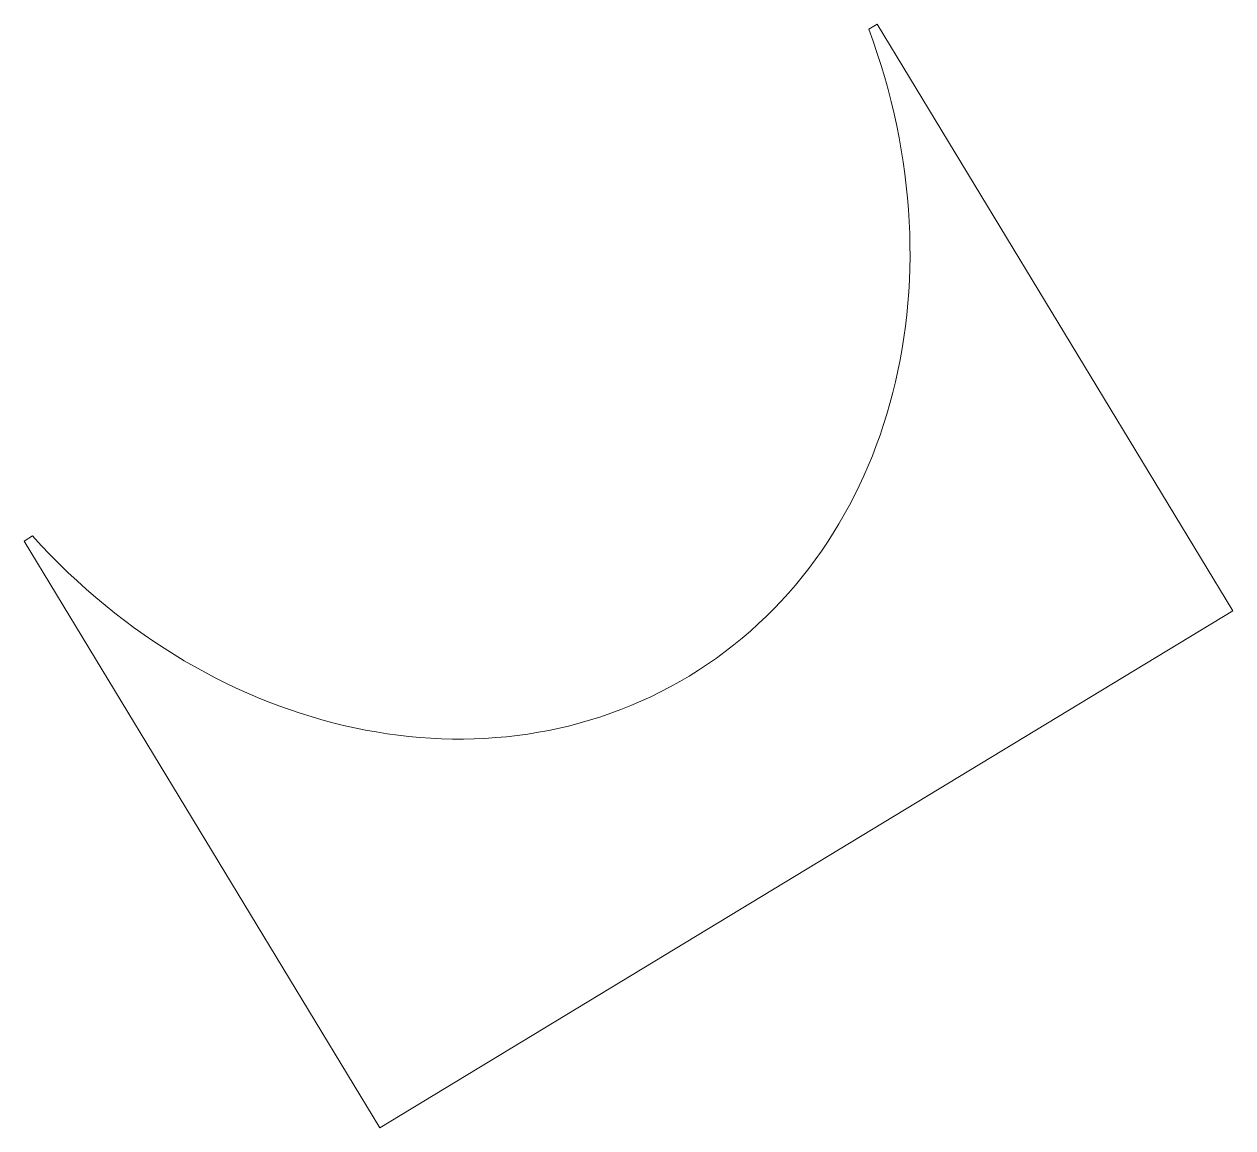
# Model space of a CAD drawing. Header units: millimetres. Extents: x -1055 to -808, y 1424 to 1650.
import ezdxf

# ---------------------------------------------------------------- set-up
doc = ezdxf.new("R2010")
doc.units = ezdxf.units.MM

msp = doc.modelspace()

# ---------------------------------------------------------------- linework, layer by layer
at = {"color": 7, "linetype": 'Continuous', "lineweight": 15}
for p, q in [((-882.01, 1648.5), (-880.3, 1649.54)), ((-807.56, 1529.51), (-880.3, 1649.54)), ((-1054.77, 1543.82), (-1053.05, 1544.86)), ((-982.03, 1423.78), (-1054.77, 1543.82)), ((-807.56, 1529.51), (-982.03, 1423.78))]:
    msp.add_line(p, q, dxfattribs=at)
msp.add_ellipse((-981.25, 1619.32), major_axis=(-62.49, 103.13), ratio=0.850025, start_param=1.792111, end_param=4.491075, dxfattribs=at)

doc.saveas('drawing.dxf')
